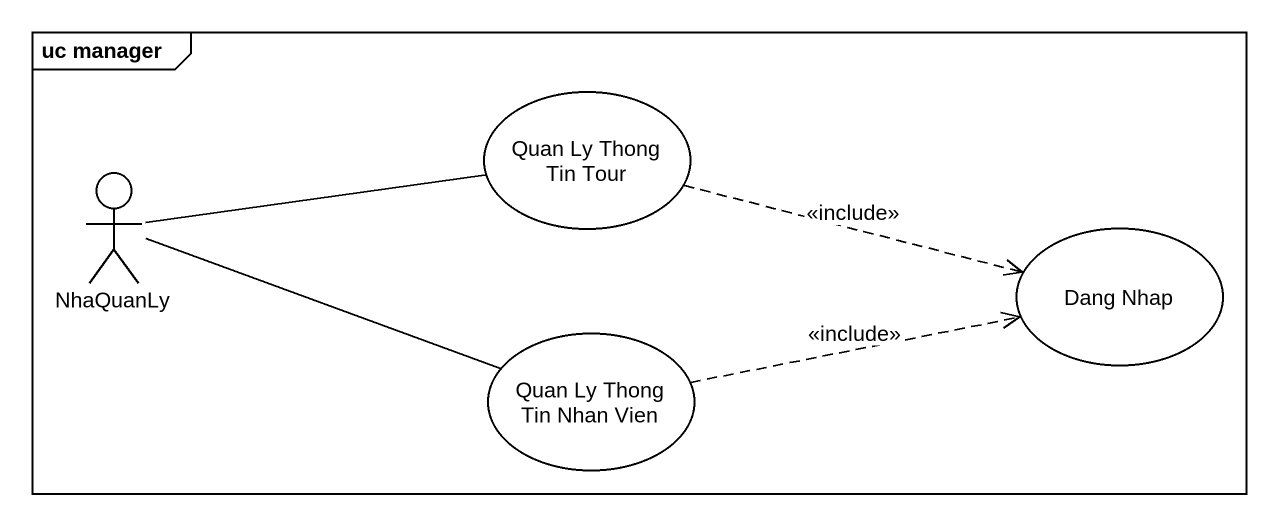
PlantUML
@startuml
mainframe uc manager
usecase "Quan Ly Thong Tin Tour" as Quan_Ly_Thong_Tin_Tour
actor NhaQuanLy
usecase "Dang Nhap" as Dang_Nhap
usecase "Quan Ly Thong Tin Nhan Vien" as Quan_Ly_Thong_Tin_Nhan_Vien
Quan_Ly_Thong_Tin_Tour .right.> Dang_Nhap : <<include>>
NhaQuanLy -right- Quan_Ly_Thong_Tin_Tour
NhaQuanLy -right- Quan_Ly_Thong_Tin_Nhan_Vien
Quan_Ly_Thong_Tin_Nhan_Vien .right.> Dang_Nhap : <<include>>
@enduml
